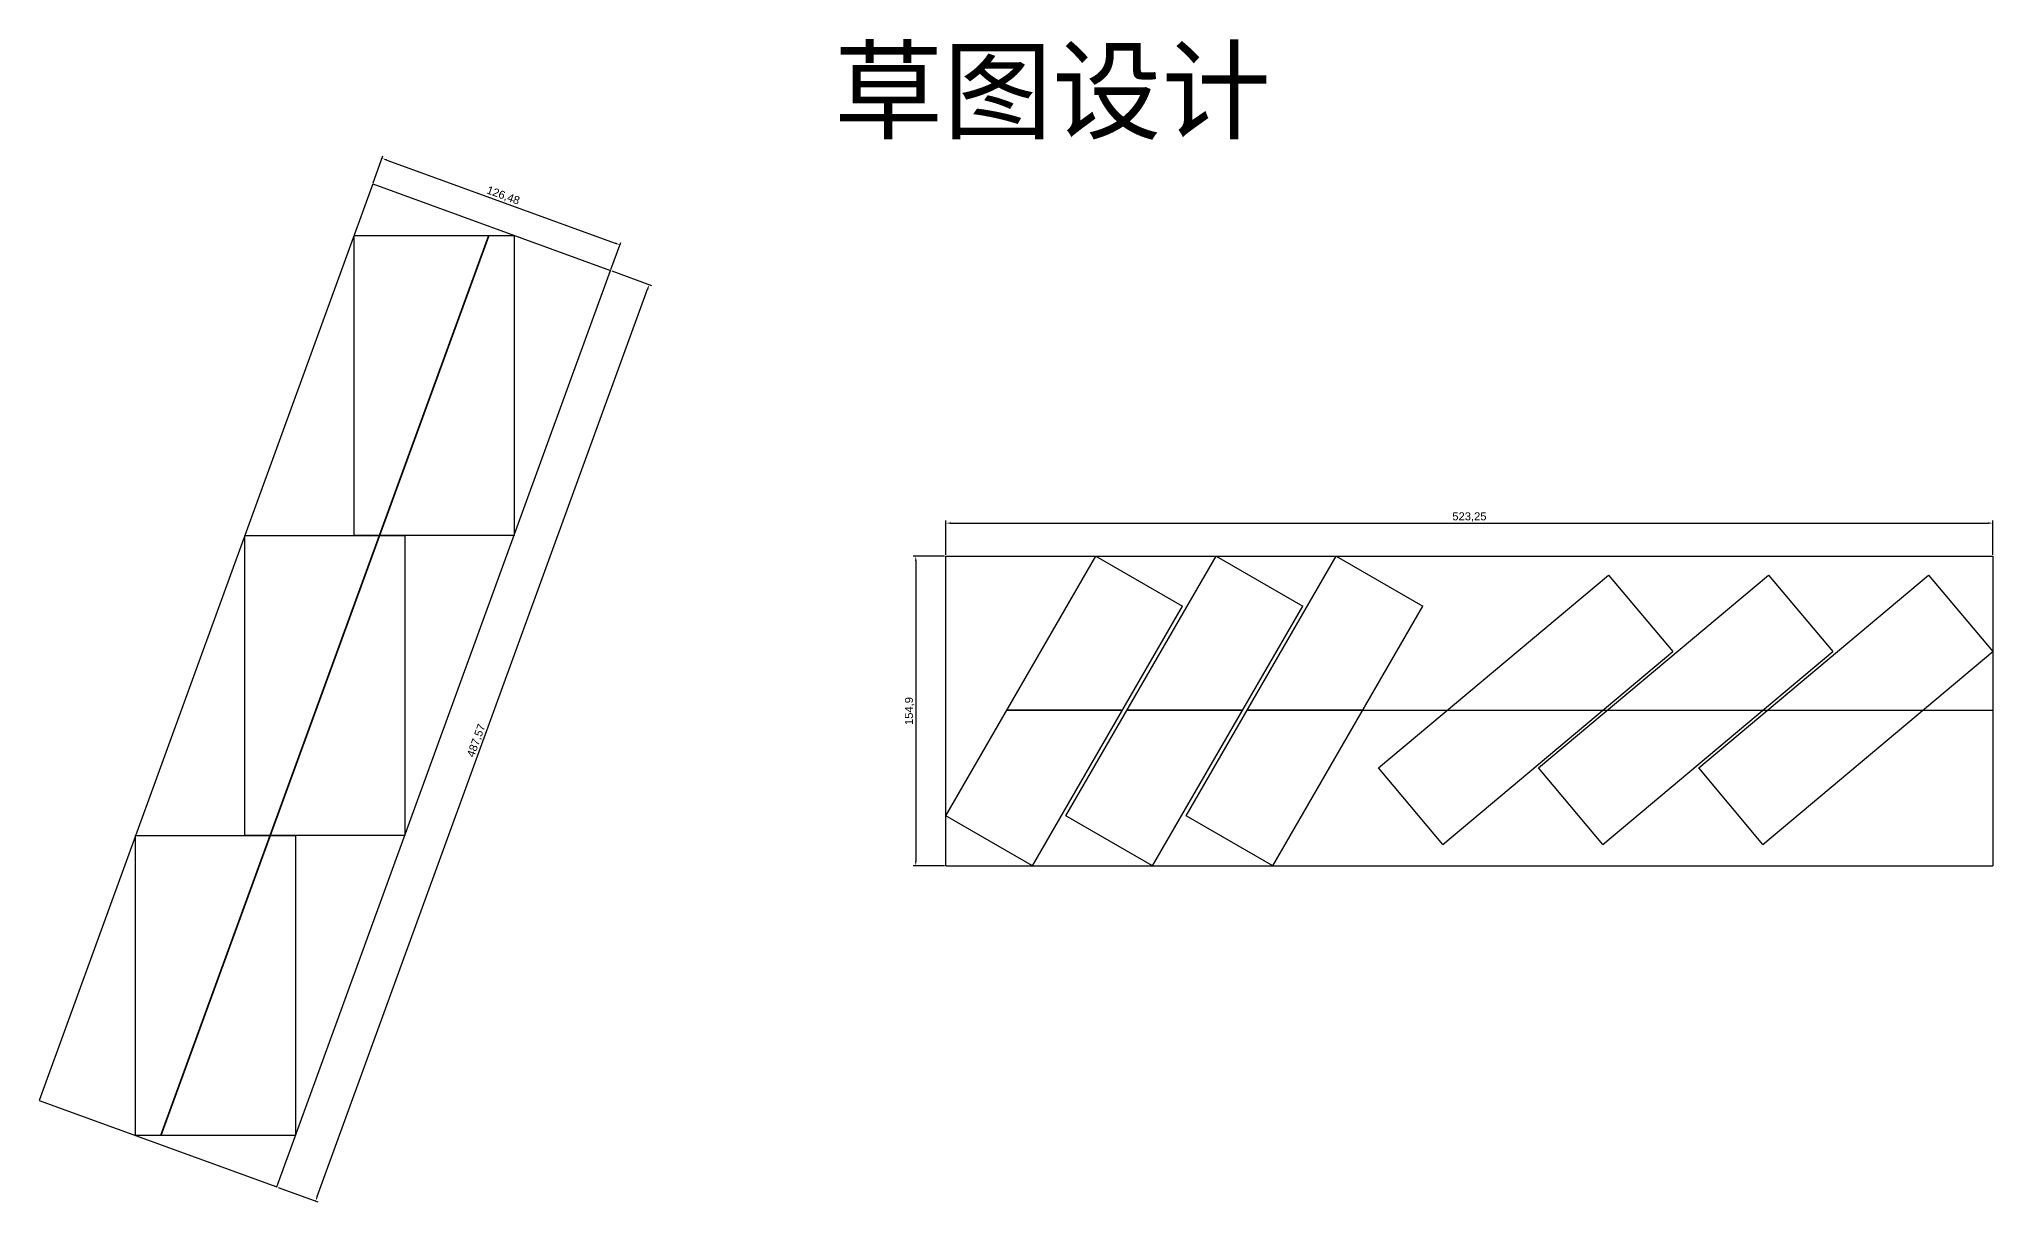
# Model space of a CAD drawing. Header units: millimetres. Extents: x 1508 to 21448, y 743 to 5053.
# Drawn here: x 10047 to 11024, y 1918 to 2499 of the extents above; entities that cross this region are included whole.
import ezdxf

# ---------------------------------------------------------------- set-up
doc = ezdxf.new("R2010")
doc.units = ezdxf.units.MM
doc.layers.add('尺寸标注', color=6, linetype='Continuous')
doc.layers.add('标号', color=4, linetype='Continuous')
doc.styles.get("Standard").update_dxf_attribs({"font": 'arial.ttf'})
doc.dimstyles.new('ISO-25-old', dxfattribs={"dimtxt": 4, "dimasz": 2.5, "dimexe": 1.25, "dimexo": 0.625, "dimtad": 1, "dimtxsty": 'Standard', "dimcen": 2.5, "dimadec": 0, "dimazin": 0, "dimtfac": 1, "dimtmove": 0, "dimatfit": 3, "dimfxl": 1, "dimarcsym": 0})

# ---------------------------------------------------------------- blocks, each defined once
blk = doc.blocks.new('*D139')
at = {"layer": 'Defpoints', "color": 0, "transparency": 16777216}
for p in [(10333.01, 2383.7), (10352.36, 2376.66), (10166.25, 1925.54)]:
    blk.add_point(p, dxfattribs=at)
at = {"layer": '尺寸标注', "color": 0, "lineweight": -2, "transparency": 16777216}
for p, q in [((10333.6, 2383.49), (10353.53, 2376.23)), ((10186.45, 1920.85), (10351.5, 2374.31)), ((10166.84, 1925.32), (10186.77, 1918.07))]:
    blk.add_line(p, q, dxfattribs=at)
at = {"layer": '尺寸标注', "color": 0, "transparency": 16777216}
for points in [[(10351.11, 2374.46), (10351.89, 2374.17), (10352.36, 2376.66)], [(10186.06, 1920.99), (10186.84, 1920.7), (10185.6, 1918.5)]]:
    blk.add_solid(points, dxfattribs=at)
at = {"layer": '尺寸标注', "color": 0, "transparency": 16777216, "insert": (10266.13, 2148.62), "char_height": 4, "attachment_point": 5, "rotation": 70}
blk.add_mtext('487,57', dxfattribs=at)
blk = doc.blocks.new('*D140')
at = {"layer": 'Defpoints', "color": 0, "transparency": 16777216}
for p in [(10214.16, 2426.96), (10337.68, 2396.52), (10333.01, 2383.7)]:
    blk.add_point(p, dxfattribs=at)
at = {"layer": '尺寸标注', "color": 0, "lineweight": -2, "transparency": 16777216}
for p, q in [((10214.37, 2427.55), (10219.25, 2440.95)), ((10221.17, 2438.92), (10335.33, 2397.38)), ((10333.22, 2384.29), (10338.1, 2397.69))]:
    blk.add_line(p, q, dxfattribs=at)
at = {"layer": '尺寸标注', "color": 0, "transparency": 16777216}
for points in [[(10221.32, 2439.31), (10221.03, 2438.53), (10218.82, 2439.78)], [(10335.47, 2397.77), (10335.18, 2396.98), (10337.68, 2396.52)]]:
    blk.add_solid(points, dxfattribs=at)
at = {"layer": '尺寸标注', "color": 0, "transparency": 16777216, "insert": (10279.29, 2421), "char_height": 4, "attachment_point": 5, "rotation": 340}
blk.add_mtext('126,48', dxfattribs=at)
blk = doc.blocks.new('*D141')
at = {"layer": 'Defpoints', "color": 0, "transparency": 16777216}
for p in [(11023.85, 2257.42), (10500.6, 2240.93), (11023.85, 2240.93)]:
    blk.add_point(p, dxfattribs=at)
at = {"layer": '尺寸标注', "color": 0, "lineweight": -2, "transparency": 16777216}
for p, q in [((10500.6, 2241.55), (10500.6, 2258.67)), ((10503.1, 2257.42), (11021.35, 2257.42)), ((11023.85, 2241.55), (11023.85, 2258.67))]:
    blk.add_line(p, q, dxfattribs=at)
at = {"layer": '尺寸标注', "color": 0, "transparency": 16777216}
for points in [[(10503.1, 2257.84), (10503.1, 2257.01), (10500.6, 2257.42)], [(11021.35, 2257.84), (11021.35, 2257.01), (11023.85, 2257.42)]]:
    blk.add_solid(points, dxfattribs=at)
at = {"layer": '尺寸标注', "color": 0, "transparency": 16777216, "insert": (10762.22, 2260.45), "char_height": 4, "attachment_point": 5}
blk.add_mtext('523,25', dxfattribs=at)
blk = doc.blocks.new('*D142')
at = {"layer": 'Defpoints', "color": 0, "transparency": 16777216}
for p in [(10500.6, 2240.93), (10485.53, 2086.02), (10500.6, 2086.02)]:
    blk.add_point(p, dxfattribs=at)
at = {"layer": '尺寸标注', "color": 0, "lineweight": -2, "transparency": 16777216}
for p, q in [((10499.97, 2240.93), (10484.28, 2240.93)), ((10485.53, 2238.43), (10485.53, 2088.52)), ((10499.97, 2086.02), (10484.28, 2086.02))]:
    blk.add_line(p, q, dxfattribs=at)
at = {"layer": '尺寸标注', "color": 0, "transparency": 16777216}
for points in [[(10485.12, 2238.43), (10485.95, 2238.43), (10485.53, 2240.93)], [(10485.12, 2088.52), (10485.95, 2088.52), (10485.53, 2086.02)]]:
    blk.add_solid(points, dxfattribs=at)
at = {"layer": '尺寸标注', "color": 0, "transparency": 16777216, "insert": (10482.5, 2163.48), "char_height": 4, "attachment_point": 5, "rotation": 90}
blk.add_mtext('154,9', dxfattribs=at)

msp = doc.modelspace()

# ---------------------------------------------------------------- linework, layer by layer
for p, q in [((10214.159, 2426.962), (10047.401, 1968.797)), ((10214.159, 2426.962), (10333.01, 2383.704)), ((10214.159, 2426.962), (10333.01, 2383.704)), ((10204.801, 2401.25), (10284.801, 2401.25)), ((10204.801, 2251.25), (10204.801, 2401.25)), ((10284.801, 2401.25), (10284.801, 2251.25)), ((10166.252, 1925.539), (10333.01, 2383.704)), ((10150.206, 2251.25), (10230.206, 2251.25)), ((10150.206, 2101.25), (10150.206, 2251.25)), ((10284.801, 2251.25), (10204.801, 2251.25)), ((10230.206, 2251.25), (10230.206, 2101.25)), ((10500.599, 2111.024), (10575.599, 2240.928)), ((10560.599, 2111.024), (10635.599, 2240.928)), ((10575.599, 2240.928), (10618.9, 2215.928)), ((10620.599, 2111.024), (10695.599, 2240.928)), ((10635.599, 2240.928), (10678.9, 2215.928)), ((10695.599, 2240.928), (10738.9, 2215.928)), ((10716.802, 2135.049), (10831.709, 2231.467)), ((10796.802, 2135.049), (10911.709, 2231.467)), ((10831.709, 2231.467), (10863.849, 2193.165)), ((10876.802, 2135.049), (10991.709, 2231.467)), ((10911.709, 2231.467), (10943.849, 2193.165)), ((10991.709, 2231.467), (11023.849, 2193.165)), ((10543.9, 2086.024), (10618.9, 2215.928)), ((10603.9, 2086.024), (10678.9, 2215.928)), ((10663.9, 2086.024), (10738.9, 2215.928)), ((10748.942, 2096.747), (10863.849, 2193.165)), ((10828.942, 2096.747), (10943.849, 2193.165)), ((10908.942, 2096.747), (11023.849, 2193.165)), ((10748.942, 2096.747), (10716.802, 2135.049)), ((10828.942, 2096.747), (10796.802, 2135.049)), ((10908.942, 2096.747), (10876.802, 2135.049)), ((10543.9, 2086.024), (10500.599, 2111.024)), ((10603.9, 2086.024), (10560.599, 2111.024)), ((10663.9, 2086.024), (10620.599, 2111.024)), ((10095.61, 2101.25), (10175.61, 2101.25)), ((10095.61, 1951.25), (10095.61, 2101.25)), ((10230.206, 2101.25), (10150.206, 2101.25)), ((10175.61, 2101.25), (10175.61, 1951.25)), ((10047.401, 1968.797), (10166.252, 1925.539)), ((10175.61, 1951.25), (10095.61, 1951.25))]:
    msp.add_line(p, q)
at = {"lineweight": 35}
for p, q in [((10217.503, 2251.25), (10272.099, 2401.25)), ((10162.908, 2101.25), (10217.503, 2251.25)), ((10588.905, 2163.974), (10531.17, 2163.974)), ((10648.905, 2163.974), (10591.17, 2163.974)), ((10708.905, 2163.974), (10651.17, 2163.974)), ((10108.312, 1951.25), (10162.908, 2101.25))]:
    msp.add_line(p, q, dxfattribs=at)
at = {"lineweight": 30}
for p, q in [((10751.274, 2163.974), (10829.061, 2163.974)), ((10831.274, 2163.974), (10909.061, 2163.974)), ((10911.274, 2163.974), (10989.061, 2163.974))]:
    msp.add_line(p, q, dxfattribs=at)
at = {"layer": '尺寸标注'}
for p, q in [((10500.599, 2240.928), (10955.067, 2240.928)), ((10500.599, 2086.024), (10500.599, 2240.928)), ((10955.067, 2240.928), (11023.849, 2240.928)), ((11023.849, 2240.928), (11023.849, 2086.024)), ((10708.905, 2163.974), (11023.849, 2163.974)), ((10500.599, 2086.024), (11023.849, 2086.024))]:
    msp.add_line(p, q, dxfattribs=at)

# ---------------------------------------------------------------- texts
at = {"layer": '标号', "insert": (10444.665, 2449.046), "char_height": 40, "attachment_point": 7}
msp.add_mtext_dynamic_manual_height_columns('{\\fSimSun|b0|i0|c134|p2;草图设计}', width=1605.41615, gutter_width=12.5, heights=[52.667], dxfattribs=at)

# ---------------------------------------------------------------- dimensions: what is measured, and where the dimension line sits
at = {"layer": '尺寸标注'}
for p1, p2, distance, picture, middle in [((10214.159, 2426.962), (10333.01, 2383.704), 13.639, '*D140', (10279.286, 2420.995)), ((10166.252, 1925.539), (10333.01, 2383.704), -20.588, '*D139', (10266.131, 2148.616)), ((10500.599, 2240.928), (11023.849, 2240.928), 16.495, '*D141', (10762.224, 2260.452)), ((10500.599, 2240.928), (10500.599, 2086.024), -15.067, '*D142', (10482.503, 2163.476))]:
    dim = msp.add_aligned_dim(p1=p1, p2=p2, distance=distance, dimstyle='ISO-25-old', dxfattribs=at)
    dim.commit()
    dim.dimension.update_dxf_attribs({"geometry": picture, "text_midpoint": middle})

doc.saveas('drawing.dxf')
